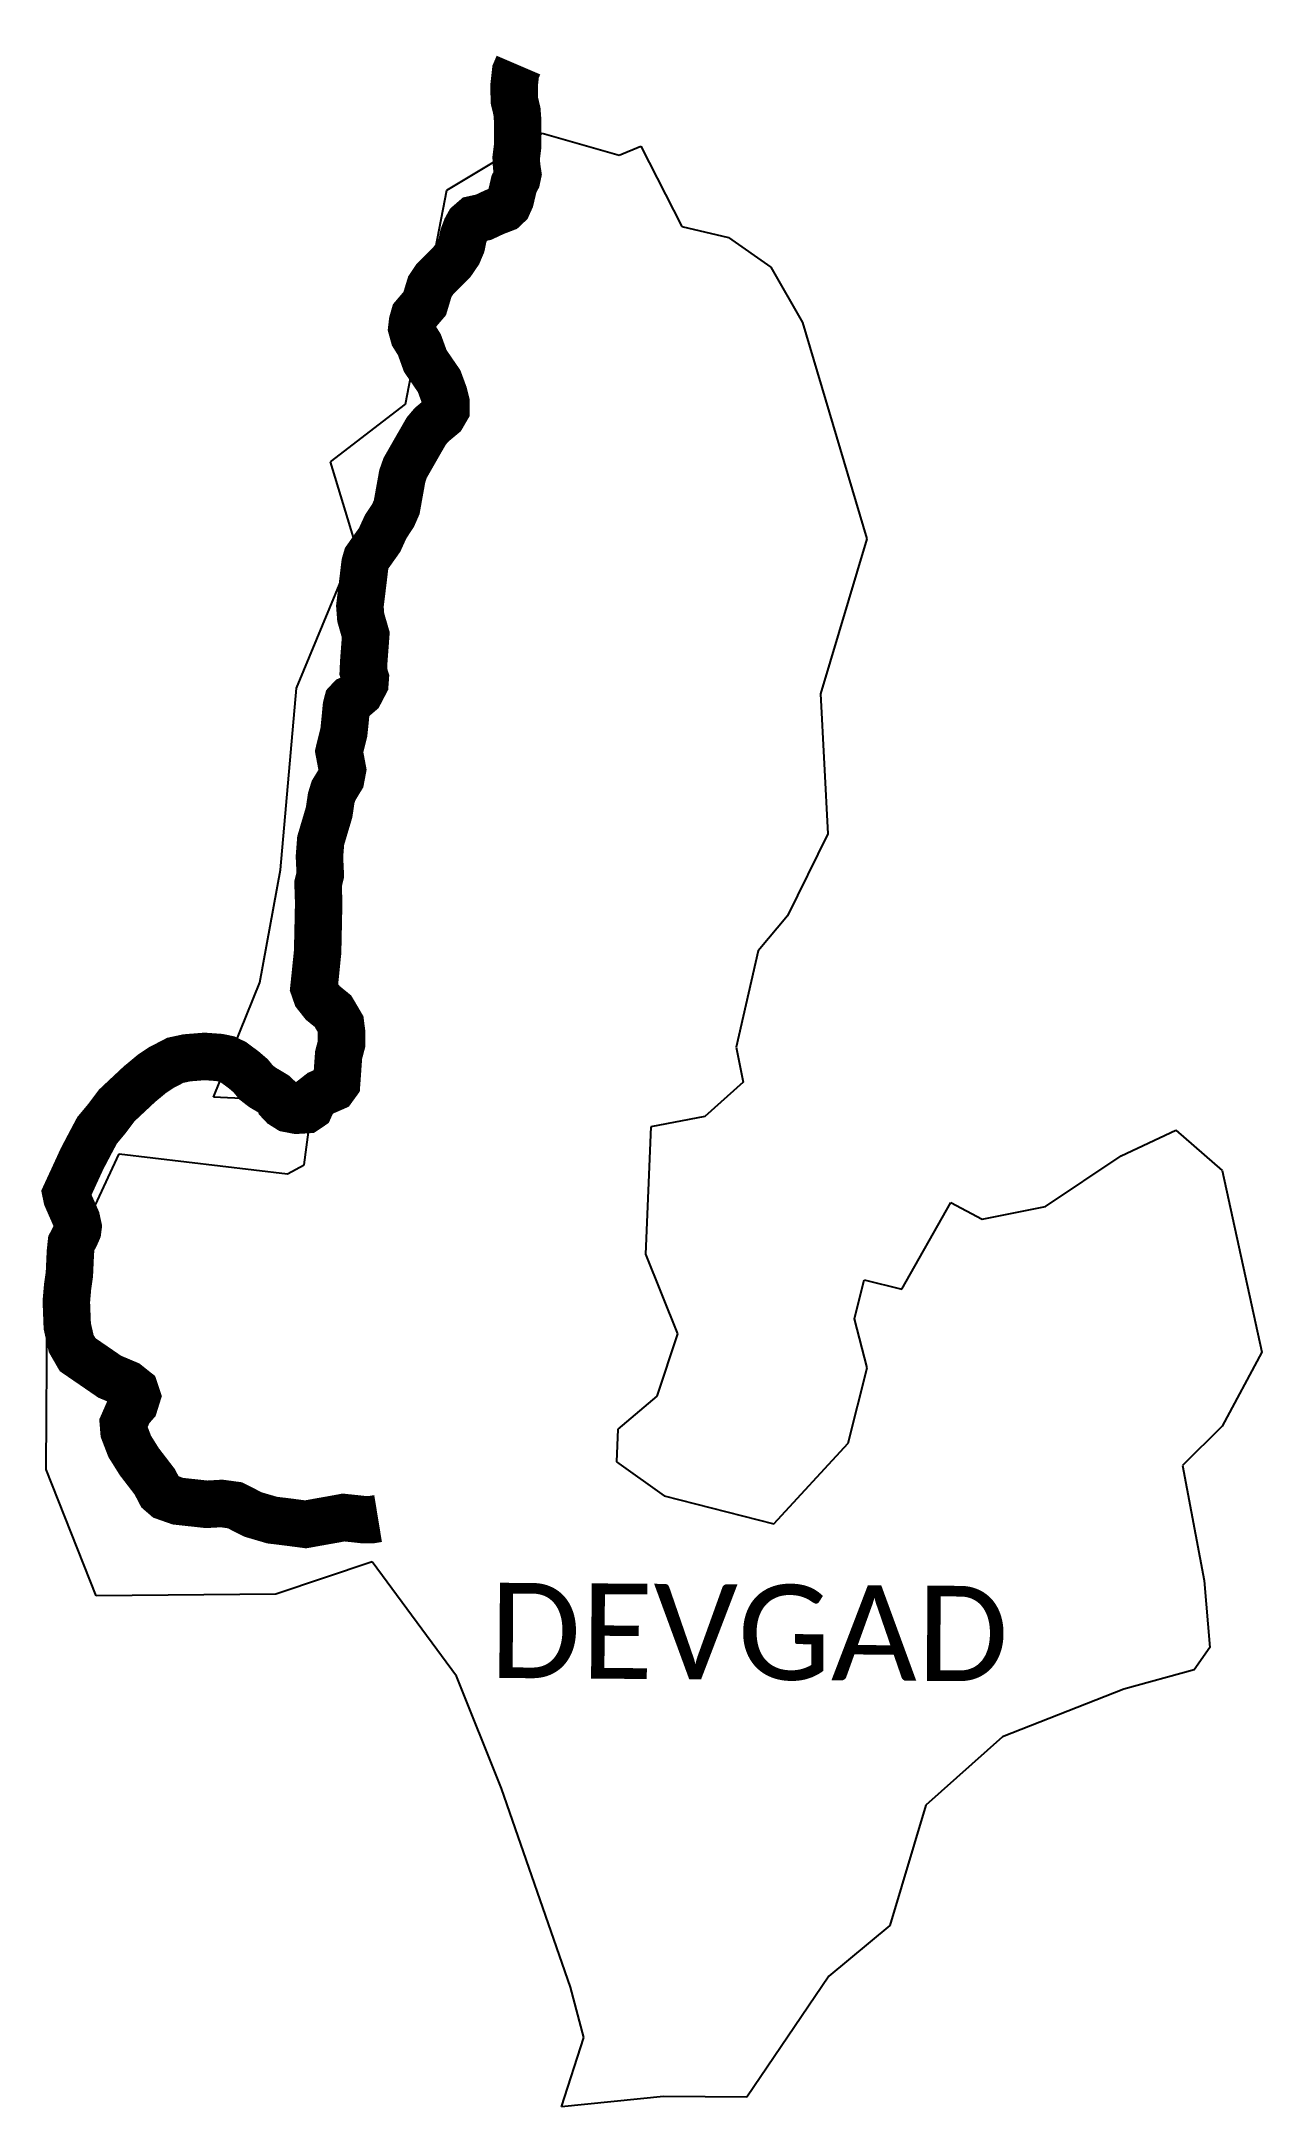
# Model space of a CAD drawing. Header units: metres. Extents: x 325576 to 326861, y 1810568 to 1812745.
import ezdxf

# ---------------------------------------------------------------- set-up
doc = ezdxf.new("R2010")
doc.units = ezdxf.units.M
doc.header["$MEASUREMENT"] = 0
for name, color, linetype in [('UNPROTECTED', 130, 'Continuous'), ('VILLAGE BOUNDRY', 3, 'Continuous'), ('VILLAGE NAME', 250, 'Continuous')]:
    doc.layers.add(name, color=color, linetype=linetype)
doc.styles.get("Standard").update_dxf_attribs({"font": 'arial.ttf'})

msp = doc.modelspace()

# ---------------------------------------------------------------- linework, layer by layer
at = {"layer": 'UNPROTECTED', "const_width": 50, "flags": 128}
msp.add_lwpolyline([(326078.3, 1812719.8), (326075.3, 1812712.8), (326073.7, 1812698.4), (326073.9, 1812682.8), (326076.7, 1812671.1), (326077.5, 1812661), (326077.4, 1812645.6), (326077.4, 1812634), (326075.9, 1812622), (326076.3, 1812613.8), (326077.6, 1812605.1), (326076.5, 1812599.9), (326073.6, 1812594.6), (326072.2, 1812588.5), (326069.8, 1812578.4), (326067.1, 1812572.4), (326063.3, 1812568.8), (326053.1, 1812564.9), (326041.6, 1812559.5), (326031.3, 1812557.2), (326026, 1812552.6), (326023.2, 1812547.5), (326020.3, 1812539.8), (326018.3, 1812530.1), (326014.8, 1812521.9), (326008.2, 1812512.2), (325998.6, 1812502.7), (325990.1, 1812494.1), (325984.9, 1812486.2), (325982.3, 1812477.7), (325979.5, 1812468.4), (325973.3, 1812461.2), (325968.6, 1812455.7), (325966.7, 1812449.1), (325965.9, 1812442.3), (325968.1, 1812434.4), (325973.9, 1812425.1), (325980.1, 1812408), (325994.7, 1812386.7), (325999.8, 1812372.9), (326001.9, 1812364.4), (326001.8, 1812356.5), (325998.2, 1812350.3), (325986.7, 1812340.7), (325981.2, 1812334.2), (325971.6, 1812317.5), (325963.1, 1812302.6), (325959, 1812295.5), (325955.9, 1812286.7), (325953.4, 1812272.8), (325950, 1812253.9), (325946.1, 1812245), (325938.4, 1812233.4), (325932, 1812219.4), (325925.6, 1812210.4), (325918.3, 1812200), (325916.6, 1812194.2), (325914.5, 1812176.5), (325911.2, 1812149.5), (325912.1, 1812137.8), (325914.2, 1812130.4), (325917.4, 1812119.4), (325916.6, 1812108.5), (325915.8, 1812098.2), (325915.2, 1812089.7), (325914.8, 1812080.7), (325916.9, 1812074), (325916.5, 1812068.5), (325913.3, 1812062.4), (325911, 1812058), (325906, 1812053.7), (325900.9, 1812051.4), (325898.2, 1812048.5), (325897, 1812043.9), (325895.5, 1812028.1), (325894.3, 1812016.4), (325891.4, 1812004.8), (325889.3, 1811996.3), (325890.5, 1811990), (325892.9, 1811977.3), (325891.1, 1811967.8), (325883.4, 1811955.1), (325881, 1811947.3), (325878.8, 1811932.4), (325869.9, 1811902.5), (325868.6, 1811885.6), (325869.5, 1811866.6), (325867.1, 1811856.7), (325867.4, 1811849.7), (325867.8, 1811836.7), (325867.1, 1811804.2), (325866.7, 1811785.5), (325864.2, 1811760.8), (325862.8, 1811747.5), (325865.4, 1811740), (325872.1, 1811731.5), (325882.8, 1811722.8), (325886.6, 1811716.4), (325890.8, 1811709.2), (325891.8, 1811701.5), (325891.9, 1811688.4), (325888.8, 1811676.6), (325888, 1811665.3), (325887.2, 1811653.8), (325886.7, 1811647), (325883.3, 1811642.3), (325877.6, 1811639.8), (325869.3, 1811636.2), (325862.9, 1811631.2), (325860.7, 1811626.6), (325858.5, 1811621.7), (325854.5, 1811619), (325844.7, 1811618.4), (325835.8, 1811620.1), (325829.8, 1811623.9), (325826.7, 1811627.2), (325825.5, 1811630.9), (325821, 1811635.1), (325817.6, 1811637.1), (325808.4, 1811642.6), (325801.8, 1811647.7), (325796.3, 1811654.5), (325789.1, 1811660.7), (325778.2, 1811668.8), (325770.7, 1811672.4), (325763, 1811674), (325747.6, 1811675.1), (325728.8, 1811673.6), (325716.7, 1811671), (325701.9, 1811663.3), (325692.3, 1811656.9), (325678.9, 1811645.8), (325658.6, 1811626.8), (325655.1, 1811623.5), (325644.9, 1811609.9), (325634.3, 1811597.2), (325627.4, 1811584.2), (325618.5, 1811567.3), (325608.8, 1811546.2), (325601.6, 1811530.6), (325602.5, 1811526.3), (325605.6, 1811519.2), (325612.6, 1811503.3), (325614.3, 1811495.6), (325613.8, 1811491.7), (325611.8, 1811487.1), (325607.2, 1811478.3), (325606.2, 1811469.1), (325605.1, 1811445.2), (325603.3, 1811432.9), (325601.9, 1811416.9), (325602.9, 1811390.9), (325607, 1811372.6), (325613.8, 1811360.8), (325631.3, 1811348.8), (325647.6, 1811337.6), (325666.1, 1811329.8), (325674.1, 1811323.4), (325676.3, 1811316.9), (325673.7, 1811308.6), (325668.1, 1811302.2), (325662, 1811288.3), (325662.7, 1811279.7), (325668.7, 1811264.1), (325678.8, 1811248), (325695, 1811226.9), (325700.9, 1811215.6), (325706.1, 1811211.1), (325719.5, 1811206.4), (325749.8, 1811203.1), (325765.4, 1811204), (325779.5, 1811202.1), (325798.5, 1811192.4), (325818.6, 1811186.5), (325836.5, 1811184.3), (325854, 1811182), (325872.9, 1811185.4), (325884.8, 1811187.5), (325894, 1811189.2), (325904.5, 1811188.1), (325914.7, 1811187), (325923.7, 1811187), (325930.4, 1811188.1)], dxfattribs=at)
at = {"layer": 'VILLAGE BOUNDRY'}
for p, q in [((326069.5, 1812627.9), (326103.1, 1812648)), ((326103.1, 1812648), (326184.3, 1812624.9)), ((326184.3, 1812624.9), (326207.3, 1812634.3)), ((326207.3, 1812634.3), (326250.3, 1812549.6)), ((326002.8, 1812587.8), (326069.5, 1812627.9)), ((325959.3, 1812362.6), (326002.8, 1812587.8)), ((326250.3, 1812549.6), (326299.7, 1812538.2)), ((326299.7, 1812538.2), (326344.3, 1812506.8)), ((326344.3, 1812506.8), (326377.5, 1812448.6)), ((326377.5, 1812448.6), (326445.2, 1812220.5)), ((325880.3, 1812301.7), (325959.3, 1812362.6)), ((325906.8, 1812213.9), (325880.3, 1812301.7)), ((326445.2, 1812220.5), (326396.7, 1812057.2)), ((325844.4, 1812063.1), (325906.8, 1812213.9)), ((325827.6, 1811871.7), (325844.4, 1812063.1)), ((326396.7, 1812057.2), (326404.3, 1811909.8)), ((326404.3, 1811909.8), (326361.8, 1811823.1)), ((325805.8, 1811753.1), (325827.6, 1811871.7)), ((326361.8, 1811823.1), (326330.7, 1811786.5)), ((326330.7, 1811786.5), (326307.6, 1811684.9)), ((325756.8, 1811632.2), (325805.8, 1811753.1)), ((326307.6, 1811684.9), (326315.1, 1811647.9)), ((325861.4, 1811627.3), (325756.8, 1811632.2)), ((326315.1, 1811647.9), (326274.6, 1811611.9)), ((325852.6, 1811560.9), (325861.4, 1811627.3)), ((326274.6, 1811611.9), (326217.9, 1811601)), ((326217.9, 1811601), (326212.3, 1811466.7)), ((326713.4, 1811570.2), (326771.1, 1811597.3)), ((326771.1, 1811597.3), (326819.7, 1811554.8)), ((325581.6, 1811409.1), (325657.6, 1811572.6)), ((325657.6, 1811572.6), (325834.9, 1811551.2)), ((326633.7, 1811517.1), (326713.4, 1811570.2)), ((325834.9, 1811551.2), (325852.6, 1811560.9)), ((326819.7, 1811554.8), (326861.4, 1811363.4)), ((326482.4, 1811429.7), (326533.8, 1811521.3)), ((326533.8, 1811521.3), (326567, 1811503.6)), ((326567, 1811503.6), (326633.7, 1811517.1)), ((326212.3, 1811466.7), (326245.8, 1811382.7)), ((326432.5, 1811398.4), (326442.7, 1811439.8)), ((326442.7, 1811439.8), (326482.4, 1811429.7)), ((325580.8, 1811239.7), (325581.6, 1811409.1)), ((326445.7, 1811346.8), (326432.5, 1811398.4)), ((326245.8, 1811382.7), (326224, 1811317.1)), ((326425.8, 1811267.4), (326445.7, 1811346.8)), ((326861.4, 1811363.4), (326819.8, 1811285.5)), ((326224, 1811317.1), (326183.1, 1811282.3)), ((326183.1, 1811282.3), (326181.7, 1811247.9)), ((326819.8, 1811285.5), (326778, 1811244.1)), ((326347.4, 1811182.4), (326425.8, 1811267.4)), ((325633.4, 1811106.6), (325580.8, 1811239.7)), ((326181.7, 1811247.9), (326231.9, 1811212.2)), ((326778, 1811244.1), (326800.8, 1811122.8)), ((326231.9, 1811212.2), (326347.4, 1811182.4)), ((325924.1, 1811142.4), (325822.8, 1811108.4)), ((326012.9, 1811022), (325924.1, 1811142.4)), ((325822.8, 1811108.4), (325633.4, 1811106.6)), ((326800.8, 1811122.8), (326806.6, 1811052.2)), ((326806.6, 1811052.2), (326790.1, 1811028.6)), ((326060.3, 1810903.8), (326012.9, 1811022)), ((326790.1, 1811028.6), (326716.1, 1811008.2)), ((326716.1, 1811008.2), (326588.4, 1810958.2)), ((326588.4, 1810958.2), (326507.7, 1810886)), ((326133.2, 1810694.2), (326060.3, 1810903.8)), ((326507.7, 1810886), (326469.7, 1810759.1)), ((326469.7, 1810759.1), (326405.5, 1810706)), ((326147.1, 1810641.3), (326133.2, 1810694.2)), ((326405.5, 1810706), (326318.8, 1810578.2)), ((326123.6, 1810568.3), (326147.1, 1810641.3)), ((326231, 1810578.9), (326123.6, 1810568.3)), ((326318.8, 1810578.2), (326231, 1810578.9))]:
    msp.add_line(p, q, dxfattribs=at)

# ---------------------------------------------------------------- texts
at = {"layer": 'VILLAGE NAME', "insert": (326048.2, 1811120.5), "char_height": 100.345, "attachment_point": 1, "rotation": 359.6139, "line_spacing_factor": 0.667304}
msp.add_mtext_dynamic_manual_height_columns('{\\fCalibri|b0|i0|c0|p34;DEVGAD}', width=606.308, gutter_width=901.7, heights=[39.6], dxfattribs=at)

doc.saveas('drawing.dxf')
